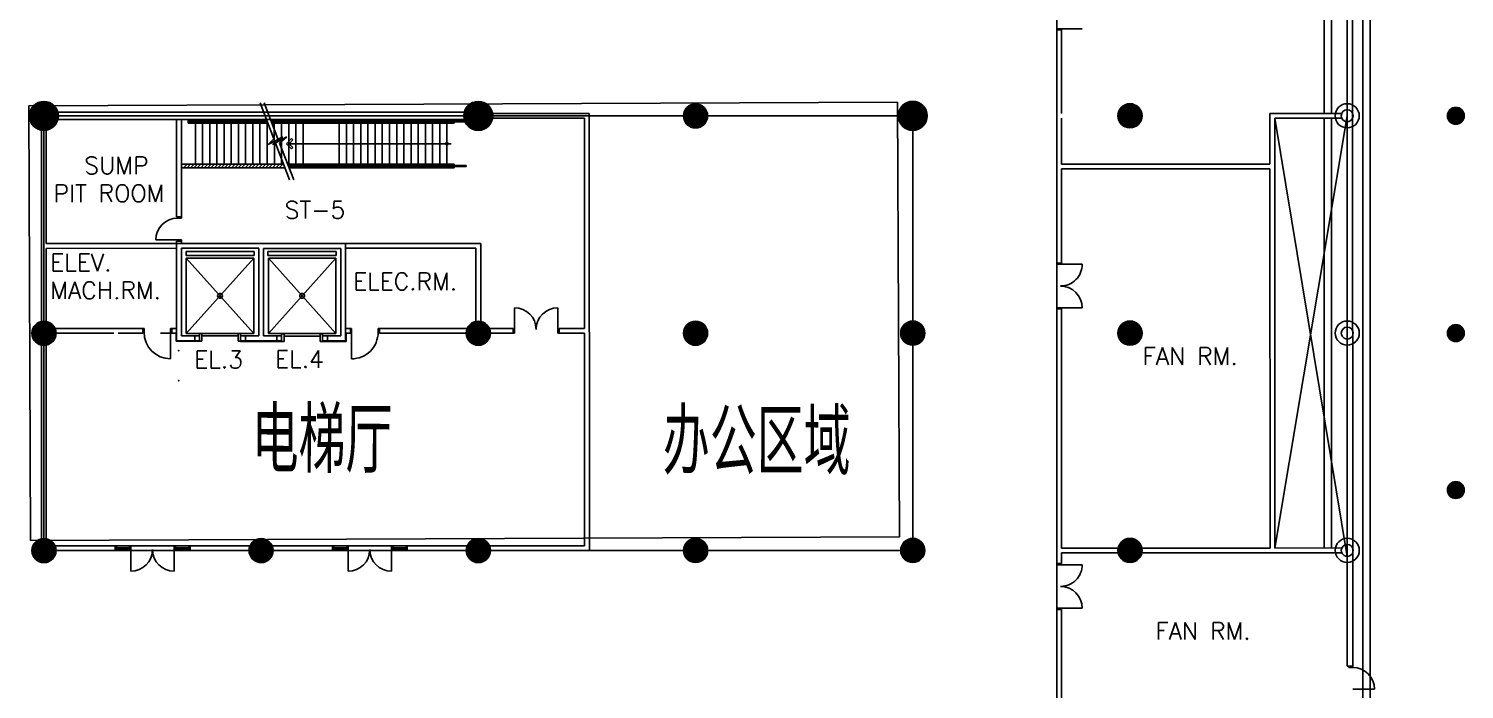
# Model space of a CAD drawing. Extents: x 3835738 to 4446688, y -234172 to 94826.
# Drawn here: x 4318364 to 4377844, y -17529 to 9829 of the extents above; entities that cross this region are included whole.
import ezdxf

# ---------------------------------------------------------------- set-up
doc = ezdxf.new("R2010")
doc.units = 0
doc.header["$LTSCALE"] = 1000
doc.header["$MEASUREMENT"] = 0
doc.layers.add('e-填充', color=8, linetype='Continuous')
doc.layers.add('原有地下室', color=160, linetype='Continuous')
doc.styles.add('ROMANS', font='romans__.ttf', dxfattribs={"height": 0.2})
doc.styles.get("Standard").update_dxf_attribs({"font": 'gbenor.shx', "bigfont": 'gbcbig.shx'})

# ---------------------------------------------------------------- blocks, each defined once
blk = doc.blocks.new('A$C0789794C')
at = {"layer": 'e-填充'}
for p, q in [((234650, -71200), (234650, -15000)), ((234950, -71200), (234950, -15000)), ((233050, -24100), (233050, -32900)), ((233350, -24100), (233350, -32900)), ((234000, -55801), (234000, -25500)), ((234225, -55801), (234225, -25500)), ((221965, -27531), (221965, -29455)), ((221965, -29392), (222125, -29392)), ((221965, -29392), (221965, -29442)), ((221965, -39150), (221965, -29442)), ((222165, -29442), (221965, -29442)), ((221965, -29442), (222125, -29442)), ((221965, -36500), (221965, -29500)), ((222125, -29392), (222125, -29442)), ((222125, -29392), (223022, -29392)), ((222165, -29442), (222165, -32900)), ((222165, -29500), (222165, -32900)), ((189527, -33947), (188958, -32461)), ((189527, -33947), (188958, -32461)), ((189698, -33947), (189129, -32461)), ((189698, -33947), (189129, -32461)), ((179900, -51000), (179900, -33000)), ((180000, -32850), (198335, -32850)), ((180000, -51000), (180000, -33000)), ((216000, -33000), (180000, -33000)), ((180000, -33150), (198071, -33150)), ((180075, -33150), (198071, -33150)), ((180100, -38283), (180100, -33000)), ((181800, -33150), (198000, -33150)), ((182000, -32850), (198335, -32850)), ((185501, -33150), (185501, -37183)), ((185701, -33150), (185701, -37183)), ((185978, -33300), (185978, -33150)), ((185978, -33300), (185978, -33150)), ((185978, -33200), (189241, -33200)), ((185978, -33200), (189241, -33200)), ((185978, -33250), (189260, -33250)), ((185978, -33250), (189260, -33250)), ((185978, -33300), (189279, -33300)), ((185978, -33300), (189279, -33300)), ((186278, -35000), (186278, -33300)), ((186278, -35000), (186278, -33300)), ((186575, -35000), (186575, -33300)), ((186575, -35000), (186575, -33300)), ((186873, -35000), (186873, -33300)), ((186873, -35000), (186873, -33300)), ((187170, -35000), (187170, -33300)), ((187170, -35000), (187170, -33300)), ((187468, -35000), (187468, -33300)), ((187468, -35000), (187468, -33300)), ((187765, -35000), (187765, -33300)), ((187765, -35000), (187765, -33300)), ((188062, -35000), (188062, -33300)), ((188062, -35000), (188062, -33300)), ((188360, -35000), (188360, -33300)), ((188360, -35000), (188360, -33300)), ((188657, -35000), (188657, -33300)), ((188657, -35000), (188657, -33300)), ((188955, -35000), (188955, -33300)), ((188955, -35000), (188955, -33300)), ((189252, -35000), (189252, -33300)), ((189252, -35000), (189252, -33300)), ((189393, -33150), (191689, -33150)), ((189393, -33150), (191689, -33150)), ((189412, -33200), (191689, -33200)), ((189412, -33200), (191689, -33200)), ((189431, -33250), (191689, -33250)), ((189431, -33250), (191689, -33250)), ((189450, -33300), (191689, -33300)), ((189450, -33300), (191689, -33300)), ((189549, -35000), (189549, -33300)), ((189549, -35000), (189549, -33300)), ((189847, -35000), (189847, -33300)), ((189847, -35000), (189847, -33300)), ((190144, -35000), (190144, -33300)), ((190144, -35000), (190144, -33300)), ((190442, -35000), (190442, -33300)), ((190442, -35000), (190442, -33300)), ((190739, -35000), (190739, -33300)), ((190739, -35000), (190739, -33300)), ((197000, -33150), (191689, -33150)), ((197000, -33150), (191689, -33150)), ((197500, -33200), (191689, -33200)), ((197500, -33200), (191689, -33200)), ((197500, -33250), (191689, -33250)), ((197500, -33250), (191689, -33250)), ((197000, -33300), (191689, -33300)), ((197000, -33300), (191689, -33300)), ((192239, -35000), (192239, -33300)), ((192239, -35000), (192239, -33300)), ((192536, -35000), (192536, -33300)), ((192536, -35000), (192536, -33300)), ((192834, -35000), (192834, -33300)), ((192834, -35000), (192834, -33300)), ((193131, -35000), (193131, -33300)), ((193131, -35000), (193131, -33300)), ((193429, -35000), (193429, -33300)), ((193429, -35000), (193429, -33300)), ((193726, -35000), (193726, -33300)), ((193726, -35000), (193726, -33300)), ((194023, -35000), (194023, -33300)), ((194023, -35000), (194023, -33300)), ((194321, -35000), (194321, -33300)), ((194321, -35000), (194321, -33300)), ((194618, -35000), (194618, -33300)), ((194618, -35000), (194618, -33300)), ((194916, -35000), (194916, -33300)), ((194916, -35000), (194916, -33300)), ((195213, -35000), (195213, -33300)), ((195213, -35000), (195213, -33300)), ((195510, -35000), (195510, -33300)), ((195510, -35000), (195510, -33300)), ((195808, -35000), (195808, -33300)), ((195808, -35000), (195808, -33300)), ((196105, -35000), (196105, -33300)), ((196105, -35000), (196105, -33300)), ((196403, -35000), (196403, -33300)), ((196403, -35000), (196403, -33300)), ((196700, -35000), (196700, -33300)), ((196700, -35000), (196700, -33300)), ((197000, -33200), (197000, -33150)), ((197000, -33200), (197000, -33150)), ((197000, -33300), (197000, -33250)), ((197000, -33300), (197000, -33250)), ((197500, -33250), (197500, -33200)), ((197500, -33250), (197500, -33200)), ((198000, -33098), (202400, -33098)), ((198000, -33098), (202400, -33098)), ((198530, -32898), (202600, -32898)), ((198530, -32898), (202600, -32898)), ((202400, -33098), (202400, -41807)), ((202400, -33098), (202400, -41807)), ((202600, -32898), (202600, -51000)), ((202600, -32898), (202600, -51000)), ((216000, -33000), (216000, -51000)), ((222165, -33100), (222165, -35000)), ((222165, -33100), (222165, -35000)), ((233800, -32900), (230800, -32900)), ((233800, -32900), (230800, -32900)), ((230800, -35000), (230800, -32900)), ((231000, -50900), (234000, -33000)), ((233800, -33100), (231000, -33100)), ((233800, -33100), (231000, -33100)), ((231000, -50900), (231000, -33100)), ((231000, -33100), (234000, -51246)), ((233050, -33100), (233050, -42000)), ((233350, -33100), (233350, -42000)), ((189902, -33868), (189298, -34186)), ((189902, -33868), (189298, -34186)), ((190073, -33868), (189469, -34186)), ((190073, -33868), (189469, -34186)), ((189599, -34135), (189902, -33868)), ((189599, -34135), (189902, -33868)), ((189770, -34135), (190073, -33868)), ((189770, -34135), (190073, -33868)), ((189298, -34186), (189527, -33947)), ((189298, -34186), (189527, -33947)), ((189469, -34186), (189698, -33947)), ((189469, -34186), (189698, -33947)), ((190181, -35653), (189599, -34135)), ((190181, -35653), (189599, -34135)), ((190352, -35653), (189770, -34135)), ((190352, -35653), (189770, -34135)), ((190051, -34153), (190263, -33941)), ((190051, -34153), (190263, -34365)), ((190144, -34153), (196872, -34153)), ((190157, -34153), (190316, -33994)), ((190157, -34153), (190316, -34312)), ((190263, -33941), (190316, -33994)), ((190263, -34365), (190316, -34312)), ((185701, -35000), (189931, -35000)), ((185790, -35150), (185940, -35000)), ((185932, -35150), (186082, -35000)), ((185978, -35000), (189931, -35000)), ((186073, -35150), (186223, -35000)), ((186215, -35150), (186365, -35000)), ((186356, -35150), (186506, -35000)), ((186497, -35150), (186647, -35000)), ((186639, -35150), (186789, -35000)), ((186780, -35150), (186930, -35000)), ((186922, -35150), (187072, -35000)), ((187063, -35150), (187213, -35000)), ((187204, -35150), (187354, -35000)), ((187346, -35150), (187496, -35000)), ((187487, -35150), (187637, -35000)), ((187629, -35150), (187779, -35000)), ((187770, -35150), (187920, -35000)), ((187912, -35150), (188062, -35000)), ((188053, -35150), (188203, -35000)), ((188194, -35150), (188344, -35000)), ((188336, -35150), (188486, -35000)), ((188477, -35150), (188627, -35000)), ((188619, -35150), (188769, -35000)), ((188760, -35150), (188910, -35000)), ((188902, -35150), (189052, -35000)), ((189043, -35150), (189193, -35000)), ((189184, -35150), (189334, -35000)), ((189326, -35150), (189476, -35000)), ((189467, -35150), (189617, -35000)), ((189609, -35150), (189759, -35000)), ((189750, -35150), (189900, -35000)), ((197000, -35000), (190102, -35000)), ((197000, -35000), (190102, -35000)), ((197500, -35050), (190121, -35050)), ((197500, -35050), (190121, -35050)), ((197000, -35050), (197000, -35000)), ((197000, -35050), (197000, -35000)), ((197500, -35100), (197500, -35050)), ((197500, -35100), (197500, -35050)), ((230800, -35000), (222165, -35000)), ((185701, -35150), (189989, -35150)), ((185978, -35150), (189989, -35150)), ((197500, -35100), (190140, -35100)), ((197500, -35100), (190140, -35100)), ((197000, -35150), (190160, -35150)), ((197000, -35150), (190160, -35150)), ((197000, -35150), (197000, -35100)), ((197000, -35150), (197000, -35100)), ((230800, -35200), (222165, -35200)), ((222165, -35200), (222165, -36541)), ((222165, -35200), (222165, -39100)), ((230800, -50900), (230800, -35200)), ((185501, -37183), (185701, -37183)), ((185701, -37181), (185541, -37181)), ((185541, -37231), (185541, -37181)), ((185701, -37231), (185541, -37231)), ((185701, -37231), (185701, -37181)), ((185501, -38283), (180100, -38283)), ((180100, -50800), (180100, -38483)), ((185501, -38483), (180100, -38483)), ((185541, -38133), (184639, -38133)), ((185501, -38183), (185701, -38183)), ((185501, -38183), (185501, -38283)), ((185501, -38283), (185501, -42312)), ((192499, -38283), (185501, -38283)), ((185701, -38133), (185541, -38133)), ((185541, -38183), (185541, -38133)), ((185701, -38183), (185541, -38183)), ((188900, -38483), (185700, -38483)), ((185700, -38483), (185700, -42113)), ((185701, -38183), (185701, -38133)), ((185701, -38183), (185701, -38283)), ((185889, -38784), (185889, -38621)), ((185889, -38621), (188714, -38621)), ((188714, -38621), (188714, -38784)), ((188900, -38492), (188900, -42113)), ((188900, -38492), (188900, -42113)), ((189100, -38492), (189100, -42113)), ((192300, -38492), (189100, -38492)), ((189100, -38492), (189100, -42113)), ((189281, -38621), (192107, -38621)), ((189281, -38784), (189281, -38621)), ((192107, -38621), (192107, -38784)), ((192300, -38492), (192300, -42113)), ((192499, -38283), (192499, -42320)), ((198100, -38283), (192499, -38283)), ((197900, -38483), (192499, -38483)), ((197900, -38483), (197900, -41818)), ((198100, -38283), (198100, -41818)), ((188714, -38784), (185889, -38784)), ((185900, -38892), (188700, -42013)), ((188700, -38892), (185900, -42013)), ((185900, -38892), (185900, -42013)), ((188700, -38892), (185900, -38892)), ((188700, -38892), (188700, -42013)), ((192107, -38784), (189281, -38784)), ((192100, -38892), (189300, -42013)), ((189300, -38892), (192100, -42013)), ((189300, -38892), (189300, -42013)), ((192100, -38892), (189300, -38892)), ((192100, -38892), (192100, -42013)), ((221965, -39082), (221965, -41029)), ((222165, -39100), (221965, -39100)), ((221965, -39100), (221965, -39150)), ((221965, -39100), (222125, -39100)), ((221965, -39150), (222125, -39150)), ((222125, -39100), (222125, -39150)), ((222125, -39150), (223022, -39150)), ((199495, -41840), (199495, -40943)), ((201295, -41840), (201295, -40943)), ((221965, -40950), (222125, -40950)), ((221965, -40950), (221965, -41000)), ((221965, -45500), (221965, -41000)), ((221965, -45556), (221965, -41000)), ((222165, -41000), (221965, -41000)), ((221965, -41000), (222125, -41000)), ((222125, -40950), (222125, -41000)), ((222125, -40950), (223022, -40950)), ((222165, -41000), (222165, -41900)), ((222165, -41000), (222165, -42000)), ((180000, -41800), (183626, -41800)), ((180000, -41800), (184101, -41800)), ((182875, -42000), (180002, -42000)), ((182900, -42000), (180002, -42000)), ((183626, -42000), (183075, -42000)), ((184101, -42000), (183100, -42000)), ((184101, -41800), (184101, -42000)), ((184151, -41800), (184101, -41800)), ((184101, -41800), (184101, -41960)), ((184101, -41960), (184151, -41960)), ((184151, -41960), (184151, -41800)), ((184825, -42000), (185510, -42000)), ((185510, -42000), (184825, -42000)), ((184825, -42000), (185510, -42000)), ((185251, -41800), (185251, -41960)), ((185301, -41800), (185251, -41800)), ((185251, -41960), (185301, -41960)), ((185251, -41960), (185251, -43060)), ((185301, -41800), (185501, -41800)), ((185301, -41800), (185301, -42000)), ((185301, -41960), (185301, -41800)), ((185510, -42000), (185301, -42000)), ((185481, -42000), (185481, -42332)), ((186250, -42113), (185698, -42113)), ((186250, -42113), (185700, -42113)), ((188700, -42013), (185900, -42013)), ((186250, -42113), (186450, -42113)), ((186250, -42312), (186250, -42113)), ((186250, -42113), (186450, -42113)), ((186250, -42312), (186250, -42113)), ((186450, -42332), (186450, -42012)), ((186450, -42012), (186550, -42012)), ((186550, -42332), (186550, -42012)), ((186550, -42113), (188050, -42113)), ((188050, -42332), (188050, -42012)), ((188050, -42012), (188150, -42012)), ((188150, -42332), (188150, -42012)), ((188350, -42113), (188150, -42113)), ((188350, -42113), (188150, -42113)), ((188900, -42113), (188350, -42113)), ((188350, -42320), (188350, -42113)), ((188900, -42113), (188350, -42113)), ((188350, -42320), (188350, -42113)), ((189650, -42113), (189100, -42113)), ((189650, -42113), (189100, -42113)), ((192100, -42013), (189300, -42013)), ((189650, -42113), (189850, -42113)), ((189650, -42113), (189850, -42113)), ((189650, -42320), (189650, -42113)), ((189650, -42113), (189850, -42113)), ((189650, -42113), (189850, -42113)), ((189650, -42320), (189650, -42113)), ((189850, -42340), (189850, -42020)), ((189850, -42020), (189950, -42020)), ((189850, -42309), (189850, -42113)), ((189850, -42309), (189850, -42113)), ((189950, -42340), (189950, -42020)), ((189950, -42121), (191450, -42121)), ((191450, -42340), (191450, -42020)), ((191450, -42020), (191550, -42020)), ((191550, -42340), (191550, -42020)), ((191750, -42112), (191550, -42112)), ((191750, -42112), (191550, -42112)), ((191750, -42320), (191750, -42113)), ((192300, -42113), (191750, -42113)), ((191750, -42320), (191750, -42113)), ((192490, -42000), (192699, -42000)), ((192699, -41800), (192499, -41800)), ((192519, -42000), (192519, -42340)), ((192699, -41800), (192699, -42000)), ((192699, -41800), (192749, -41800)), ((192699, -41960), (192699, -41800)), ((192749, -41960), (192699, -41960)), ((192749, -41800), (192749, -41960)), ((192749, -41960), (192749, -43060)), ((193849, -41960), (193849, -41800)), ((193849, -41800), (193899, -41800)), ((193899, -41960), (193849, -41960)), ((198000, -41800), (193899, -41800)), ((193899, -41800), (193899, -42000)), ((193899, -41800), (193899, -41960)), ((193899, -42000), (194900, -42000)), ((198000, -42000), (194386, -42000)), ((198000, -42000), (194386, -42000)), ((198000, -42000), (199300, -42000)), ((198000, -42000), (199445, -42000)), ((198075, -41800), (199445, -41800)), ((199445, -41800), (199445, -42000)), ((199495, -41840), (199445, -41840)), ((199445, -42000), (199445, -41840)), ((199495, -42000), (199445, -42000)), ((199495, -42000), (199495, -41840)), ((201295, -42000), (201295, -41840)), ((201345, -41840), (201295, -41840)), ((201345, -42000), (201295, -42000)), ((201345, -41800), (201345, -42000)), ((201345, -41800), (202400, -41800)), ((201345, -42000), (201345, -41840)), ((201345, -42000), (202400, -42000)), ((201544, -42000), (202400, -42000)), ((202400, -42000), (202400, -50800)), ((202400, -42000), (202400, -50800)), ((222165, -42000), (222165, -50900)), ((222165, -42100), (222165, -45500)), ((233050, -42000), (233050, -50900)), ((233350, -42000), (233350, -50900)), ((186450, -42332), (185481, -42332)), ((186250, -42312), (185501, -42312)), ((186250, -42312), (185518, -42312)), ((186250, -42309), (186450, -42309)), ((186250, -42309), (186450, -42309)), ((186450, -42332), (186550, -42332)), ((188050, -42332), (188150, -42332)), ((188350, -42309), (188150, -42309)), ((188350, -42309), (188150, -42309)), ((189850, -42340), (188150, -42340)), ((189650, -42320), (188350, -42320)), ((189650, -42320), (188350, -42320)), ((189650, -42309), (189850, -42309)), ((189650, -42309), (189850, -42309)), ((189850, -42340), (189950, -42340)), ((191450, -42340), (191550, -42340)), ((191750, -42312), (191550, -42312)), ((191750, -42312), (191550, -42312)), ((192519, -42340), (191550, -42340)), ((192499, -42320), (191750, -42320)), ((221965, -51540), (221965, -44765)), ((221965, -51220), (221965, -47500)), ((222165, -47500), (222165, -50900)), ((179900, -51000), (182956, -51000)), ((216000, -51000), (180000, -51000)), ((202400, -50800), (180100, -50800)), ((182956, -51000), (181800, -51000)), ((181800, -51000), (182956, -51000)), ((182956, -50800), (182956, -51000)), ((182956, -50960), (182956, -50800)), ((182956, -50800), (183006, -50800)), ((183006, -50960), (182956, -50960)), ((183006, -50800), (183563, -50800)), ((183006, -50800), (183006, -50960)), ((183006, -50888), (183563, -50888)), ((183006, -50960), (183563, -50960)), ((202400, -50800), (183075, -50800)), ((183600, -50800), (185400, -50800)), ((183600, -50960), (183600, -51860)), ((185400, -50960), (185400, -51860)), ((186006, -50800), (185450, -50800)), ((186006, -50888), (185450, -50888)), ((186006, -50960), (185450, -50960)), ((186056, -50800), (186006, -50800)), ((186006, -50800), (186006, -50960)), ((186006, -50960), (186056, -50960)), ((186056, -50800), (186056, -51000)), ((186056, -50960), (186056, -50800)), ((186056, -51000), (189015, -51000)), ((186056, -51000), (189015, -51000)), ((191956, -51000), (186056, -51000)), ((191956, -51000), (186056, -51000)), ((191956, -50800), (191956, -51000)), ((191956, -50960), (191956, -50800)), ((191956, -50800), (192006, -50800)), ((192006, -50960), (191956, -50960)), ((192006, -50800), (192563, -50800)), ((192006, -50800), (192006, -50960)), ((192006, -50888), (192563, -50888)), ((192006, -50960), (192563, -50960)), ((192600, -50800), (194400, -50800)), ((192600, -50960), (192600, -51860)), ((194400, -50960), (194400, -51860)), ((195006, -50800), (194450, -50800)), ((195006, -50888), (194450, -50888)), ((195006, -50960), (194450, -50960)), ((195056, -50800), (195006, -50800)), ((195006, -50800), (195006, -50960)), ((195006, -50960), (195056, -50960)), ((195056, -50800), (195056, -51000)), ((195056, -50960), (195056, -50800)), ((202600, -51000), (195056, -51000)), ((202600, -51000), (195056, -51000)), ((230800, -50900), (222165, -50900)), ((230800, -50900), (222165, -50900)), ((233800, -51100), (222165, -51100)), ((222165, -51100), (222165, -51540)), ((233800, -51100), (230800, -51100)), ((233800, -50900), (231000, -50900)), ((233800, -50900), (231000, -50900)), ((222165, -51540), (221965, -51540)), ((221965, -51540), (221965, -51590)), ((221965, -51540), (222125, -51540)), ((221965, -51560), (221965, -53440)), ((221965, -51590), (222125, -51590)), ((222125, -51540), (222125, -51590)), ((222125, -51590), (223022, -51590)), ((221965, -65208), (221965, -53100)), ((221965, -63000), (221965, -53220)), ((221965, -53390), (222125, -53390)), ((221965, -53390), (221965, -53440)), ((222165, -53440), (221965, -53440)), ((221965, -53440), (222125, -53440)), ((222125, -53390), (222125, -53440)), ((222125, -53390), (223022, -53390)), ((222165, -53440), (222165, -71200)), ((234000, -55801), (234225, -55801)), ((234065, -55799), (234225, -55799)), ((234065, -55849), (234065, -55799)), ((234065, -55849), (234225, -55849)), ((234225, -55849), (234225, -55799)), ((234225, -56751), (235127, -56751))]:
    blk.add_line(p, q, dxfattribs=at)
for points, const_width in [([(179706, -33000, 1), (180294, -33000, 1)], 588), ([(179706, -33000, 1), (180294, -33000, 1)], 588), ([(197706, -33000, 1), (198294, -33000, 1)], 588), ([(197706, -33000, 1), (198294, -33000, 1)], 588), ([(206750, -33000, 1), (207250, -33000, 1)], 500), ([(206750, -33000, 1), (207250, -33000, 1)], 500), ([(206750, -33000, 1), (207250, -33000, 1)], 500), ([(206750, -33000, 1), (207250, -33000, 1)], 500), ([(215706, -33000, 1), (216294, -33000, 1)], 588), ([(215706, -33000, 1), (216294, -33000, 1)], 588), ([(224750, -33000, 1), (225250, -33000, 1)], 500), ([(224750, -33000, 1), (225250, -33000, 1)], 500), ([(224750, -33000, 1), (225250, -33000, 1)], 500), ([(224750, -33000, 1), (225250, -33000, 1)], 500), ([(238325, -33000, 1), (238675, -33000, 1)], 350), ([(238325, -33000, 1), (238675, -33000, 1)], 350), ([(179755, -42000, 1), (180245, -42000, 1)], 490), ([(179755, -42000, 1), (180245, -42000, 1)], 490), ([(197755, -42000, 1), (198245, -42000, 1)], 490), ([(197755, -42000, 1), (198245, -42000, 1)], 490), ([(206750, -42000, 1), (207250, -42000, 1)], 500), ([(206750, -42000, 1), (207250, -42000, 1)], 500), ([(206750, -42000, 1), (207250, -42000, 1)], 500), ([(206750, -42000, 1), (207250, -42000, 1)], 500), ([(215755, -42000, 1), (216245, -42000, 1)], 490), ([(215755, -42000, 1), (216245, -42000, 1)], 490), ([(224750, -42000, 1), (225250, -42000, 1)], 500), ([(224750, -42000, 1), (225250, -42000, 1)], 500), ([(224750, -42000, 1), (225250, -42000, 1)], 500), ([(224750, -42000, 1), (225250, -42000, 1)], 500), ([(238325, -42000, 1), (238675, -42000, 1)], 350), ([(238325, -42000, 1), (238675, -42000, 1)], 350), ([(238325, -48500, 1), (238675, -48500, 1)], 350), ([(179755, -51000, 1), (180245, -51000, 1)], 490), ([(179755, -51000, 1), (180245, -51000, 1)], 490), ([(188750, -51000, 1), (189250, -51000, 1)], 500), ([(188750, -51000, 1), (189250, -51000, 1)], 500), ([(188750, -51000, 1), (189250, -51000, 1)], 500), ([(188750, -51000, 1), (189250, -51000, 1)], 500), ([(197755, -51000, 1), (198245, -51000, 1)], 490), ([(197755, -51000, 1), (198245, -51000, 1)], 490), ([(206750, -51000, 1), (207250, -51000, 1)], 500), ([(206750, -51000, 1), (207250, -51000, 1)], 500), ([(206750, -51000, 1), (207250, -51000, 1)], 500), ([(206750, -51000, 1), (207250, -51000, 1)], 500), ([(215755, -51000, 1), (216245, -51000, 1)], 490), ([(215755, -51000, 1), (216245, -51000, 1)], 490), ([(224750, -51000, 1), (225250, -51000, 1)], 500), ([(224750, -51000, 1), (225250, -51000, 1)], 500), ([(224750, -51000, 1), (225250, -51000, 1)], 500), ([(224750, -51000, 1), (225250, -51000, 1)], 500)]:
    blk.add_lwpolyline(points, format="xyb", close=True, dxfattribs=dict(at, const_width=const_width))
for points in [[(183600, -50960), (183550, -50960), (183550, -50800), (183600, -50800), (183600, -50960)], [(185400, -50960), (185450, -50960), (185450, -50800), (185400, -50800), (185400, -50960)], [(192600, -50960), (192550, -50960), (192550, -50800), (192600, -50800), (192600, -50960)], [(194400, -50960), (194450, -50960), (194450, -50800), (194400, -50800), (194400, -50960)]]:
    blk.add_lwpolyline(points, dxfattribs=at)
for centre, radius in [((180000, -33000), 600), ((180000, -33000), 600), ((198000, -33000), 600), ((198000, -33000), 600), ((207000, -33000), 500), ((207000, -33000), 500), ((207000, -33000), 500), ((207000, -33000), 500), ((216000, -33000), 600), ((216000, -33000), 600), ((225000, -33000), 500), ((225000, -33000), 500), ((225000, -33000), 500), ((225000, -33000), 500), ((238500, -33000), 350), ((238500, -33000), 350), ((196700, -34150), 50), ((196700, -34150), 50), ((187300, -40453), 100), ((190700, -40453), 100), ((180000, -42000), 500), ((180000, -42000), 500), ((198000, -42000), 500), ((198000, -42000), 500), ((207000, -42000), 500), ((207000, -42000), 500), ((207000, -42000), 500), ((207000, -42000), 500), ((216000, -42000), 500), ((216000, -42000), 500), ((225000, -42000), 500), ((225000, -42000), 500), ((225000, -42000), 500), ((225000, -42000), 500), ((238500, -42000), 350), ((238500, -42000), 350), ((238500, -48500), 350), ((180000, -51000), 500), ((180000, -51000), 500), ((189000, -51000), 500), ((189000, -51000), 500), ((189000, -51000), 500), ((189000, -51000), 500), ((198000, -51000), 500), ((198000, -51000), 500), ((207000, -51000), 500), ((207000, -51000), 500), ((207000, -51000), 500), ((207000, -51000), 500), ((216000, -51000), 500), ((216000, -51000), 500), ((225000, -51000), 500), ((225000, -51000), 500), ((225000, -51000), 500), ((225000, -51000), 500)]:
    blk.add_circle(centre, radius, dxfattribs=at)
for centre, radius, start, end in [((185541, -38133), 902, 90, 180), ((222125, -39150), 897, 270, 0), ((222125, -40950), 897, 0, 90), ((199495, -41840), 897, 0, 90), ((201295, -41840), 897, 90, 180), ((185251, -41960), 1100, 180, 270), ((192749, -41960), 1100, 270, 0), ((183600, -50960), 900, 269.99999, 359.99999), ((185400, -50960), 900, 179.99999, 269.99999), ((192600, -50960), 900, 269.99999, 359.99999), ((194400, -50960), 900, 179.99999, 269.99999), ((222125, -51590), 897, 270, 0), ((222125, -53390), 897, 0, 90), ((234225, -56751), 902, 0, 90)]:
    blk.add_arc(centre, radius, start, end, dxfattribs=at)
at = {"layer": 'e-填充', "extrusion": (0, 0, -1)}
for centre, major_axis, start_param, end_param in [((234000, -33000), (-354, 354), 5.497787, 11.780972), ((234000, -33000), (-354, 354), 5.497787, 11.780972), ((234000, -33000), (174, 174), 3.926991, 7.068583), ((234000, -33000), (174, 174), 3.926991, 7.068583), ((234000, -33000), (174, 174), 0.785398, 3.926991), ((234000, -33000), (174, 174), 0.785398, 3.926991), ((234000, -42000), (-354, 354), 5.497787, 11.780972), ((234000, -42000), (-354, 354), 5.497787, 11.780972), ((234000, -42000), (174, 174), 3.926991, 7.068583), ((234000, -42000), (174, 174), 3.926991, 7.068583), ((234000, -42000), (174, 174), 0.785398, 3.926991), ((234000, -42000), (174, 174), 0.785398, 3.926991), ((234000, -51000), (-354, 354), 5.497787, 11.780972), ((234000, -51000), (-354, 354), 5.497787, 11.780972), ((234000, -51000), (174, 174), 3.926991, 7.068583), ((234000, -51000), (174, 174), 3.926991, 7.068583), ((234000, -51000), (174, 174), 0.785398, 3.926991), ((234000, -51000), (174, 174), 0.785398, 3.926991)]:
    blk.add_ellipse(centre, major_axis=major_axis, ratio=1, start_param=start_param, end_param=end_param, dxfattribs=at)
at = {"layer": 'e-填充'}
for p in [(198100, -38394), (198100, -38394), (198022, -42023), (198022, -42023), (198100, -42016), (198100, -42016), (180001, -42731), (180001, -42731), (185590, -42727), (185590, -42727), (197993, -42391), (197993, -42391), (185590, -43961), (185590, -43961)]:
    blk.add_point(p, dxfattribs=at)
at = {"layer": 'e-填充', "style": 'ROMANS'}
for s, p in [('SUMP', (181676, -35408)), ('PIT ROOM', (180403, -36564)), ('ST-5', (189977, -37250)), ('ELEV.', (180266, -39425)), ('ELEC.RM.', (192813, -40213)), ('MACH.RM.', (180266, -40581)), ('EL.3', (186231, -43449)), ('EL.4', (189579, -43431)), ('FAN RM.', (225519, -43310)), ('FAN RM.', (226052, -54694))]:
    blk.add_text(s, height=714, dxfattribs=at).set_placement(p)
at = {"layer": 'e-填充'}
for s, p in [('电梯厅', (188603, -47773)), ('办公区域', (205638, -47842))]:
    blk.add_text(s, height=2700.7, rotation=359.76843, dxfattribs=at).set_placement(p)
blk = doc.blocks.new('gyuu')
at = {"layer": '原有地下室'}
for p, q in [((2609932, 1105192), (2573932, 1105047)), ((2609932, 1105192), (2610004, 1087192)), ((2574005, 1087047), (2573932, 1105047)), ((2610004, 1087192), (2574005, 1087047))]:
    blk.add_line(p, q, dxfattribs=at)

msp = doc.modelspace()

# ---------------------------------------------------------------- block references
msp.add_blockref('gyuu', (1744432.3, -1098411))
at = {"layer": 'e-填充', "color": 160, "linetype": 'Continuous', "rotation": 0.006862675940578765}
msp.add_blockref('A$C0789794C', (4138987.7, 39194.2), dxfattribs=at)

doc.saveas('drawing.dxf')
